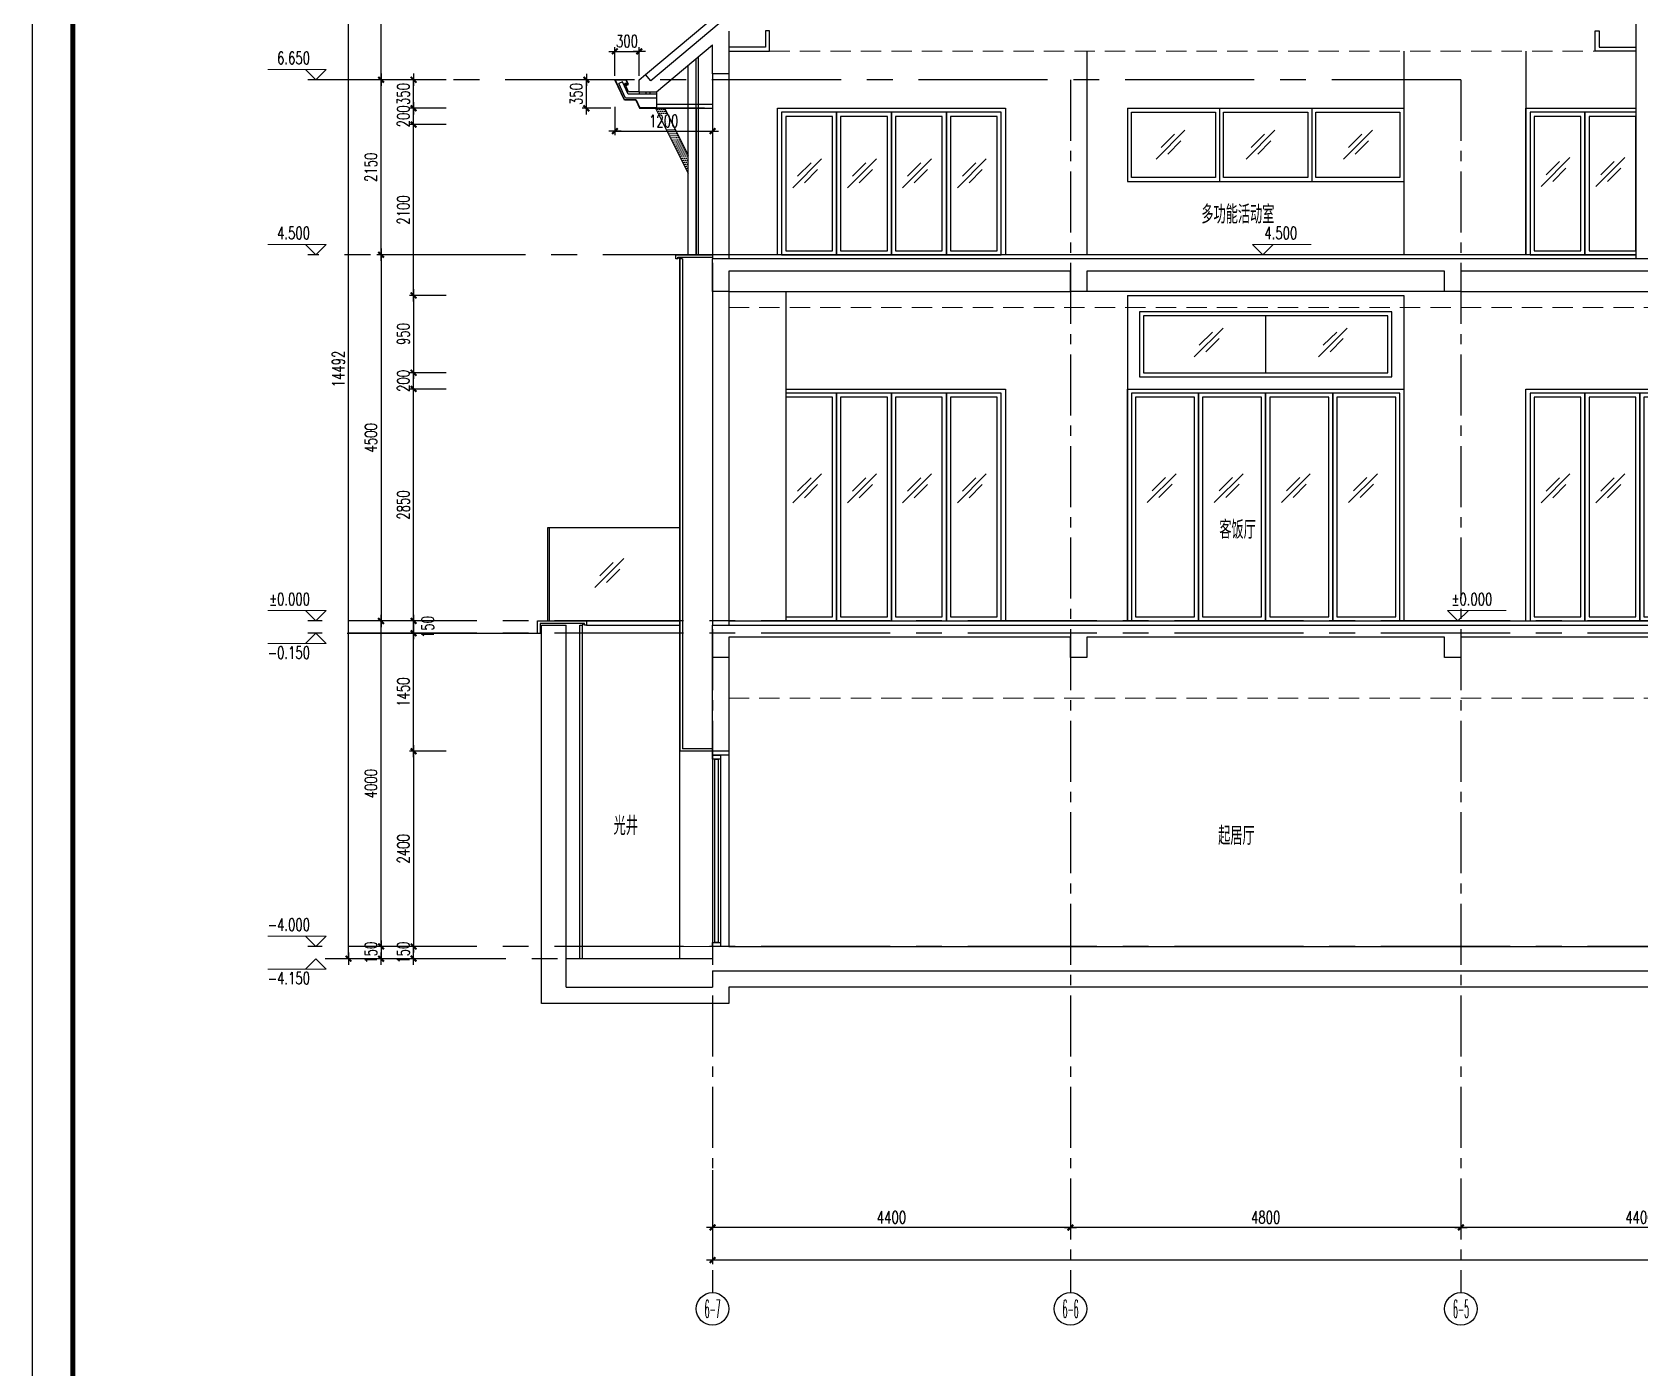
# Model space of a CAD drawing. Extents: x -395226 to -176901, y -140672 to 68263.
# Drawn here: x -342190 to -322426, y -107922 to -91510 of the extents above; entities that cross this region are included whole.
import ezdxf
from ezdxf.enums import TextEntityAlignment as Align
from ezdxf.xclip import XClip

# ---------------------------------------------------------------- set-up
doc = ezdxf.new("R2010")
doc.units = 0
doc.header["$LTSCALE"] = 1000
doc.header["$MEASUREMENT"] = 0
doc.header["$XCLIPFRAME"] = 0
for name, pattern in [('ACAD_ISO08W100', [36, 24, -3, 6, -3]), ('CENTER', [50.8, 31.75, -6.35, 6.35, -6.35]), ('HIDDEN', [0.375, 0.25, -0.125]), ('Plans$0$CENTER2', [1.125, 0.75, -0.125, 0.125, -0.125])]:
    doc.linetypes.add(name, pattern=pattern)
doc.layers.get('0').update_dxf_attribs({"linetype": 'CONTINUOUS'})
doc.layers.get('Defpoints').update_dxf_attribs({"linetype": 'CONTINUOUS'})
for name, color, linetype in [('A-AXIS', 3, 'CONTINUOUS'), ('A-AXIS-TEXT', 7, 'CONTINUOUS'), ('A-COLUMN', 1, 'CONTINUOUS'), ('A-CONCRETE-HATCH', 252, 'CONTINUOUS'), ('A-DIM', 201, 'CONTINUOUS'), ('A-DOTE', 8, 'ACAD_ISO08W100'), ('A-FACADE', 5, 'CONTINUOUS'), ('A-FACADE-hatch', 252, 'CONTINUOUS'), ('A-FIN-GRAN', 34, 'CONTINUOUS'), ('A-FIN-METAL', 150, 'CONTINUOUS'), ('A-LINE', 8, 'CONTINUOUS'), ('A-PUB-DIM', 3, 'CONTINUOUS'), ('A-ROOF', 7, 'CONTINUOUS'), ('A-SITE', 7, 'CONTINUOUS'), ('A-TEXT-CN', 31, 'CONTINUOUS'), ('A-WALL', 2, 'CONTINUOUS'), ('A-WINDOW', 4, 'CONTINUOUS'), ('A_Wall', 3, 'CONTINUOUS'), ('CONC 03', 4, 'CONTINUOUS'), ('FIN 01', 8, 'CONTINUOUS'), ('FIN 03', 2, 'CONTINUOUS'), ('GLZ 01', 8, 'CONTINUOUS'), ('Plans$0$Grid', 9, 'Plans$0$CENTER2'), ('图框', 7, 'CONTINUOUS')]:
    doc.layers.add(name, color=color, linetype=linetype)
doc.layers.add('A-LEVEL', color=135, linetype='CONTINUOUS', lineweight=0)
doc.layers.add('A-STAIR', color=30, linetype='CONTINUOUS', lineweight=0)
doc.styles.add('COMPLEX', font='COMPLEX')
doc.styles.add('DIM_FONT', font='SIMPLEX', dxfattribs={"width": 0.7, "bigfont": 'GBCBIG'})
doc.styles.add('PRC-S', font='tjromans.shx', dxfattribs={"width": 0.7, "bigfont": 'tjhztxt.shx'})
doc.styles.add('TJHZTXT', font='tjromans.shx', dxfattribs={"width": 0.8, "bigfont": 'tjhztxt.shx'})
doc.styles.add('zjz', font='tjromans.shx', dxfattribs={"width": 0.7, "height": 500, "bigfont": 'tjhztxt.shx'})
doc.dimstyles.new('DIM100', dxfattribs={"dimscale": 100, "dimtxt": 3, "dimasz": 0.01, "dimexe": 1, "dimexo": 1, "dimgap": 1, "dimtad": 1, "dimdec": 0, "dimzin": 0, "dimdsep": 46, "dimtxsty": 'DIM_FONT', "dimblk1": '_DIMX', "dimblk2": '_DIMX', "dimsah": 1, "dimcen": 0.01, "dimclrd": 256, "dimclre": 256, "dimclrt": 7, "dimadec": 0, "dimazin": 0, "dimtfac": 1, "dimtdec": 0, "dimtix": 1, "dimtmove": 2, "dimatfit": 3, "dimldrblk": '_DIMX', "dimfxl": 0, "dimtolj": 1, "dimtzin": 5, "dimarcsym": 0})

# ---------------------------------------------------------------- blocks, each defined once
blk = doc.blocks.new('glass hatch')
at = {"color": 9}
for p, q in [((0, 0), (355, 355)), ((61, 143), (225, 306)), ((143, 61), (306, 225))]:
    blk.add_line(p, q, dxfattribs=at)
blk = doc.blocks.new('A$C7D5A3D46')
for p, q in [((0, 0), (0, -900)), ((0, 0), (3400, 0)), ((1133, 0), (1133, -900)), ((2267, 0), (2267, -900)), ((3400, 0), (3400, -900)), ((0, -900), (3400, -900))]:
    blk.add_line(p, q)
for points in [[(50, -50), (1083, -50), (1083, -850), (50, -850)], [(1183, -50), (2217, -50), (2217, -850), (1183, -850)], [(2317, -50), (3350, -50), (3350, -850), (2317, -850)]]:
    blk.add_lwpolyline(points, close=True)
for p in [(353, -626), (1459, -626), (2658, -626)]:
    blk.add_blockref('glass hatch', p)
blk = doc.blocks.new('A$C35690C92')
at = {"layer": 'FIN 01', "color": 0}
for p, q in [((-1350, 0), (-1350, 1800)), ((-1350, 1800), (0, 1800))]:
    blk.add_line(p, q, dxfattribs=at)
for points in [[(-1300, 0), (-625, 0), (-625, 1750), (-1300, 1750)], [(-1250, 50), (-675, 50), (-675, 1700), (-1250, 1700)], [(-575, 50), (0, 50), (0, 1700), (-575, 1700)]]:
    blk.add_lwpolyline(points, close=True, dxfattribs=at)
blk.add_lwpolyline([(0, 1750), (-625, 1750), (-625, 0), (0, 0)], dxfattribs=at)
at = {"layer": 'A_Wall', "color": 9}
for p in [(-1164, 839), (-489, 839)]:
    blk.add_blockref('glass hatch', p, dxfattribs=at)
blk = doc.blocks.new('A$C6DE2222E')
at = {"layer": 'FIN 01', "color": 0}
for p, q in [((-2800, 50), (-2800, 1850)), ((-2800, 1850), (0, 1850)), ((0, 1850), (0, 50))]:
    blk.add_line(p, q, dxfattribs=at)
for points in [[(-2750, 50), (-2075, 50), (-2075, 1800), (-2750, 1800)], [(-2075, 50), (-1400, 50), (-1400, 1800), (-2075, 1800)], [(-1400, 50), (-725, 50), (-725, 1800), (-1400, 1800)], [(-725, 50), (-50, 50), (-50, 1800), (-725, 1800)], [(-2700, 100), (-2125, 100), (-2125, 1750), (-2700, 1750)], [(-2025, 100), (-1450, 100), (-1450, 1750), (-2025, 1750)], [(-1350, 100), (-775, 100), (-775, 1750), (-1350, 1750)], [(-675, 100), (-100, 100), (-100, 1750), (-675, 1750)]]:
    blk.add_lwpolyline(points, close=True, dxfattribs=at)
at = {"layer": 'A_Wall', "color": 9}
for p in [(-2614, 872), (-1939, 872), (-1264, 872), (-589, 872)]:
    blk.add_blockref('glass hatch', p, dxfattribs=at)
blk = doc.blocks.new('A$C57D91217')
at = {"color": 0}
for p, q in [((0, 0), (0, 2850)), ((0, 2850), (2800, 2850)), ((2800, 2850), (2800, 0))]:
    blk.add_line(p, q, dxfattribs=at)
for points in [[(50, 0), (725, 0), (725, 2800), (50, 2800)], [(725, 0), (1400, 0), (1400, 2800), (725, 2800)], [(1400, 0), (2075, 0), (2075, 2800), (1400, 2800)], [(2075, 0), (2750, 0), (2750, 2800), (2075, 2800)], [(100, 50), (675, 50), (675, 2750), (100, 2750)], [(775, 50), (1350, 50), (1350, 2750), (775, 2750)], [(1450, 50), (2025, 50), (2025, 2750), (1450, 2750)], [(2125, 50), (2700, 50), (2700, 2750), (2125, 2750)]]:
    blk.add_lwpolyline(points, close=True, dxfattribs=at)
at = {"color": 9}
for p in [(186, 1453), (861, 1453), (1536, 1453), (2211, 1453)]:
    blk.add_blockref('glass hatch', p, dxfattribs=at)
blk = doc.blocks.new('A$C609E4D9E')
at = {"layer": 'FIN 01', "color": 0}
for p, q in [((-3400, 50), (-3400, 2900)), ((-3400, 2900), (0, 2900)), ((0, 2900), (0, 50))]:
    blk.add_line(p, q, dxfattribs=at)
for points in [[(-3350, 50), (-2525, 50), (-2525, 2850), (-3350, 2850)], [(-3300, 100), (-2575, 100), (-2575, 2800), (-3300, 2800)], [(-2525, 50), (-1700, 50), (-1700, 2850), (-2525, 2850)], [(-2475, 100), (-1750, 100), (-1750, 2800), (-2475, 2800)], [(-1700, 50), (-875, 50), (-875, 2850), (-1700, 2850)], [(-1650, 100), (-925, 100), (-925, 2800), (-1650, 2800)], [(-875, 50), (-50, 50), (-50, 2850), (-875, 2850)], [(-825, 100), (-100, 100), (-100, 2800), (-825, 2800)]]:
    blk.add_lwpolyline(points, close=True, dxfattribs=at)
at = {"layer": 'A_Wall', "color": 9}
for p in [(-3156, 1505), (-2331, 1505), (-1506, 1505), (-681, 1505)]:
    blk.add_blockref('glass hatch', p, dxfattribs=at)
blk = doc.blocks.new('A$C1F0E6ABF')
for p, q in [((200, 2400), (200, 50)), ((0, 2350), (0, 100)), ((100, 2350), (100, 100)), ((200, 50), (0, 50))]:
    blk.add_line(p, q)
blk.add_lwpolyline([(200, 2450), (200, 2400), (0, 2400), (0, 2450)])
for points in [[(100, 2400), (100, 2350), (0, 2350), (0, 2400)], [(70, 2350), (70, 100), (30, 100), (30, 2350)], [(100, 100), (100, 50), (0, 50), (0, 100)]]:
    blk.add_lwpolyline(points, close=True)
blk = doc.blocks.new('A$C27EA7CCC')
at = {"layer": 'A-LEVEL', "linetype": 'ByBlock'}
blk.add_lwpolyline([(1018, 509), (509, 0), (0, 509), (2880, 509)], dxfattribs=at)
at = {"layer": 'A-LEVEL', "style": 'zjz', "width": 0.7}
for tag, p in [('-6.000（建筑）', (3635, 1346)), ('-6.300（结构）', (3635, 645))]:
    blk.add_attdef(tag, text='', height=600, dxfattribs=at).set_placement(p, align=Align.RIGHT)
blk = doc.blocks.new('_DIMX')
blk.add_line((-150, 0), (150, 0))
at = {"const_width": 50}
blk.add_lwpolyline([(-70, -70), (70, 70)], dxfattribs=at)
blk = doc.blocks.new('*D1026')
at = {"layer": 'A-DIM', "lineweight": -2}
for p, q in [((-335026, -92426), (-335026, -92776)), ((-333826, -92426), (-333826, -92776)), ((-335026, -92726), (-333827, -92726))]:
    blk.add_line(p, q, dxfattribs=at)
at = {"layer": 'Defpoints', "color": 0}
for p in [(-335026, -92376), (-333826, -92376), (-333826, -92726)]:
    blk.add_point(p, dxfattribs=at)
at = {"layer": 'A-DIM', "lineweight": -2, "xscale": 0.5, "yscale": 0.5, "zscale": 0.5, "rotation": 180}
blk.add_blockref('_DIMX', (-335026, -92726), dxfattribs=at)
at = {"layer": 'A-DIM', "lineweight": -2, "xscale": 0.5, "yscale": 0.5, "zscale": 0.5}
blk.add_blockref('_DIMX', (-333826, -92726), dxfattribs=at)
at = {"layer": 'A-DIM', "insert": (-334426, -92601), "char_height": 150, "attachment_point": 5, "style": 'DIM_FONT'}
blk.add_mtext('\\A1;1200', dxfattribs=at)
blk = doc.blocks.new('*D883')
at = {"layer": 'A-DIM', "lineweight": -2}
for p, q in [((-2886, -86057), (-3236, -86057)), ((-3186, -86056), (-3186, -86056)), ((-3186, -86407), (-3186, -86057)), ((-2886, -86407), (-3236, -86407)), ((-3186, -86407), (-3186, -86408))]:
    blk.add_line(p, q, dxfattribs=at)
at = {"layer": 'Defpoints', "color": 0}
for p in [(-3186, -86057), (-2836, -86057), (-2836, -86407)]:
    blk.add_point(p, dxfattribs=at)
at = {"layer": 'A-DIM', "lineweight": -2, "xscale": 0.5, "yscale": 0.5, "zscale": 0.5}
for p, rotation in [((-3186, -86057), 270), ((-3186, -86407), 90)]:
    blk.add_blockref('_DIMX', p, dxfattribs=dict(at, rotation=rotation))
at = {"layer": 'A-DIM', "insert": (-3311, -86232), "char_height": 150, "attachment_point": 5, "rotation": 90, "style": 'DIM_FONT'}
blk.add_mtext('\\A1;350', dxfattribs=at)
blk = doc.blocks.new('*D884')
at = {"layer": 'A-DIM', "lineweight": -2}
for p, q in [((-2836, -85707), (-2837, -85707)), ((-2836, -86007), (-2836, -85657)), ((-2836, -85707), (-2536, -85707)), ((-2536, -86007), (-2536, -85657)), ((-2535, -85707), (-2535, -85707))]:
    blk.add_line(p, q, dxfattribs=at)
at = {"layer": 'Defpoints', "color": 0}
for p in [(-2536, -85707), (-2836, -86057), (-2536, -86057)]:
    blk.add_point(p, dxfattribs=at)
at = {"layer": 'A-DIM', "lineweight": -2, "xscale": 0.5, "yscale": 0.5, "zscale": 0.5}
blk.add_blockref('_DIMX', (-2836, -85707), dxfattribs=at)
at = {"layer": 'A-DIM', "lineweight": -2, "xscale": 0.5, "yscale": 0.5, "zscale": 0.5, "rotation": 180}
blk.add_blockref('_DIMX', (-2536, -85707), dxfattribs=at)
at = {"layer": 'A-DIM', "insert": (-2686, -85582), "char_height": 150, "attachment_point": 5, "style": 'DIM_FONT'}
blk.add_mtext('\\A1;300', dxfattribs=at)
blk = doc.blocks.new('*D1030')
at = {"layer": 'A-PUB-DIM', "lineweight": -2}
for p, q in [((-336701, -88403), (-338351, -88403)), ((-338301, -102895), (-338301, -88404)), ((-336701, -102895), (-338351, -102895))]:
    blk.add_line(p, q, dxfattribs=at)
at = {"layer": 'Defpoints', "color": 0}
for p in [(-338301, -88403), (-336651, -88403), (-336651, -102895)]:
    blk.add_point(p, dxfattribs=at)
at = {"layer": 'A-PUB-DIM', "lineweight": -2, "xscale": 0.5, "yscale": 0.5, "zscale": 0.5}
for p, rotation in [((-338301, -88403), 90), ((-338301, -102895), 270)]:
    blk.add_blockref('_DIMX', p, dxfattribs=dict(at, rotation=rotation))
at = {"layer": 'A-PUB-DIM', "insert": (-338426, -95649), "char_height": 150, "attachment_point": 5, "rotation": 90, "style": 'DIM_FONT'}
blk.add_mtext('\\A1;14492', dxfattribs=at)
blk = doc.blocks.new('*D1031')
at = {"layer": 'A-PUB-DIM', "lineweight": -2}
for p, q in [((-337353, -94245), (-337951, -94245)), ((-337901, -94246), (-337901, -98745)), ((-337353, -98745), (-337951, -98745))]:
    blk.add_line(p, q, dxfattribs=at)
at = {"layer": 'Defpoints', "color": 0}
for p in [(-337303, -94245), (-337901, -98745), (-337303, -98745)]:
    blk.add_point(p, dxfattribs=at)
at = {"layer": 'A-PUB-DIM', "lineweight": -2, "xscale": 0.5, "yscale": 0.5, "zscale": 0.5}
for p, rotation in [((-337901, -94245), 90), ((-337901, -98745), 270)]:
    blk.add_blockref('_DIMX', p, dxfattribs=dict(at, rotation=rotation))
at = {"layer": 'A-PUB-DIM', "insert": (-338026, -96495), "char_height": 150, "attachment_point": 5, "rotation": 90, "style": 'DIM_FONT'}
blk.add_mtext('\\A1;4500', dxfattribs=at)
blk = doc.blocks.new('*D1032')
at = {"layer": 'A-PUB-DIM', "lineweight": -2}
for p, q in [((-337353, -92095), (-337951, -92095)), ((-337901, -94245), (-337901, -92096)), ((-337353, -94245), (-337951, -94245))]:
    blk.add_line(p, q, dxfattribs=at)
at = {"layer": 'Defpoints', "color": 0}
for p in [(-337901, -92095), (-337303, -92095), (-337303, -94245)]:
    blk.add_point(p, dxfattribs=at)
at = {"layer": 'A-PUB-DIM', "lineweight": -2, "xscale": 0.5, "yscale": 0.5, "zscale": 0.5}
for p, rotation in [((-337901, -92095), 90), ((-337901, -94245), 270)]:
    blk.add_blockref('_DIMX', p, dxfattribs=dict(at, rotation=rotation))
at = {"layer": 'A-PUB-DIM', "insert": (-338026, -93170), "char_height": 150, "attachment_point": 5, "rotation": 90, "style": 'DIM_FONT'}
blk.add_mtext('\\A1;2150', dxfattribs=at)
blk = doc.blocks.new('*D934')
at = {"layer": 'A-PUB-DIM', "lineweight": -2}
for p, q in [((-337353, -98745), (-337951, -98745)), ((-337901, -102745), (-337901, -98746)), ((-337353, -102745), (-337951, -102745))]:
    blk.add_line(p, q, dxfattribs=at)
at = {"layer": 'Defpoints', "color": 0}
for p in [(-337901, -98745), (-337303, -98745), (-337303, -102745)]:
    blk.add_point(p, dxfattribs=at)
at = {"layer": 'A-PUB-DIM', "lineweight": -2, "xscale": 0.5, "yscale": 0.5, "zscale": 0.5}
for p, rotation in [((-337901, -98745), 90), ((-337901, -102745), 270)]:
    blk.add_blockref('_DIMX', p, dxfattribs=dict(at, rotation=rotation))
at = {"layer": 'A-PUB-DIM', "insert": (-338026, -100745), "char_height": 150, "attachment_point": 5, "rotation": 90, "style": 'DIM_FONT'}
blk.add_mtext('\\A1;4000', dxfattribs=at)
blk = doc.blocks.new('*D939')
at = {"layer": 'A-DIM', "lineweight": -2}
for p, q in [((-337101, -92645), (-337551, -92645)), ((-337501, -94745), (-337501, -92646)), ((-337101, -94745), (-337551, -94745))]:
    blk.add_line(p, q, dxfattribs=at)
at = {"layer": 'Defpoints', "color": 0}
for p in [(-337501, -92645), (-337051, -92645), (-337051, -94745)]:
    blk.add_point(p, dxfattribs=at)
at = {"layer": 'A-DIM', "lineweight": -2, "xscale": 0.5, "yscale": 0.5, "zscale": 0.5}
for p, rotation in [((-337501, -92645), 90), ((-337501, -94745), 270)]:
    blk.add_blockref('_DIMX', p, dxfattribs=dict(at, rotation=rotation))
at = {"layer": 'A-DIM', "insert": (-337626, -93695), "char_height": 150, "attachment_point": 5, "rotation": 90, "style": 'DIM_FONT'}
blk.add_mtext('\\A1;2100', dxfattribs=at)
blk = doc.blocks.new('*D937')
at = {"layer": 'A-DIM', "lineweight": -2}
for p, q in [((-337101, -95895), (-337551, -95895)), ((-337501, -98745), (-337501, -95896)), ((-337101, -98745), (-337551, -98745))]:
    blk.add_line(p, q, dxfattribs=at)
at = {"layer": 'Defpoints', "color": 0}
for p in [(-337501, -95895), (-337051, -95895), (-337051, -98745)]:
    blk.add_point(p, dxfattribs=at)
at = {"layer": 'A-DIM', "lineweight": -2, "xscale": 0.5, "yscale": 0.5, "zscale": 0.5}
for p, rotation in [((-337501, -95895), 90), ((-337501, -98745), 270)]:
    blk.add_blockref('_DIMX', p, dxfattribs=dict(at, rotation=rotation))
at = {"layer": 'A-DIM', "insert": (-337626, -97320), "char_height": 150, "attachment_point": 5, "rotation": 90, "style": 'DIM_FONT'}
blk.add_mtext('\\A1;2850', dxfattribs=at)
blk = doc.blocks.new('*D938')
at = {"layer": 'A-DIM', "lineweight": -2}
for p, q in [((-337101, -95695), (-337551, -95695)), ((-337501, -95695), (-337501, -95694)), ((-337501, -95895), (-337501, -95695)), ((-337101, -95895), (-337551, -95895)), ((-337501, -95896), (-337501, -95896))]:
    blk.add_line(p, q, dxfattribs=at)
at = {"layer": 'Defpoints', "color": 0}
for p in [(-337501, -95695), (-337051, -95695), (-337051, -95895)]:
    blk.add_point(p, dxfattribs=at)
at = {"layer": 'A-DIM', "lineweight": -2, "xscale": 0.5, "yscale": 0.5, "zscale": 0.5}
for p, rotation in [((-337501, -95695), 270), ((-337501, -95895), 90)]:
    blk.add_blockref('_DIMX', p, dxfattribs=dict(at, rotation=rotation))
at = {"layer": 'A-DIM', "insert": (-337626, -95795), "char_height": 150, "attachment_point": 5, "rotation": 90, "style": 'DIM_FONT'}
blk.add_mtext('\\A1;200', dxfattribs=at)
blk = doc.blocks.new('*D936')
at = {"layer": 'A-DIM', "lineweight": -2}
for p, q in [((-337101, -98745), (-337551, -98745)), ((-337501, -98895), (-337501, -98746)), ((-337101, -98895), (-337551, -98895))]:
    blk.add_line(p, q, dxfattribs=at)
at = {"layer": 'Defpoints', "color": 0}
for p in [(-337501, -98745), (-337051, -98745), (-337051, -98895)]:
    blk.add_point(p, dxfattribs=at)
at = {"layer": 'A-DIM', "lineweight": -2, "xscale": 0.5, "yscale": 0.5, "zscale": 0.5}
for p, rotation in [((-337501, -98745), 90), ((-337501, -98895), 270)]:
    blk.add_blockref('_DIMX', p, dxfattribs=dict(at, rotation=rotation))
at = {"layer": 'A-DIM', "insert": (-337329, -98820), "char_height": 150, "attachment_point": 5, "rotation": 90, "style": 'DIM_FONT'}
blk.add_mtext('\\A1;150', dxfattribs=at)
blk = doc.blocks.new('*D940')
at = {"layer": 'A-DIM', "lineweight": -2}
for p, q in [((-337101, -92445), (-337551, -92445)), ((-337501, -92445), (-337501, -92444)), ((-337501, -92645), (-337501, -92445)), ((-337101, -92645), (-337551, -92645)), ((-337501, -92646), (-337501, -92646))]:
    blk.add_line(p, q, dxfattribs=at)
at = {"layer": 'Defpoints', "color": 0}
for p in [(-337501, -92445), (-337051, -92445), (-337051, -92645)]:
    blk.add_point(p, dxfattribs=at)
at = {"layer": 'A-DIM', "lineweight": -2, "xscale": 0.5, "yscale": 0.5, "zscale": 0.5}
for p, rotation in [((-337501, -92445), 270), ((-337501, -92645), 90)]:
    blk.add_blockref('_DIMX', p, dxfattribs=dict(at, rotation=rotation))
at = {"layer": 'A-DIM', "insert": (-337626, -92545), "char_height": 150, "attachment_point": 5, "rotation": 90, "style": 'DIM_FONT'}
blk.add_mtext('\\A1;200', dxfattribs=at)
blk = doc.blocks.new('*D948')
at = {"layer": 'A-DIM', "lineweight": -2}
for p, q in [((-337101, -92095), (-337551, -92095)), ((-337501, -92095), (-337501, -92094)), ((-337501, -92445), (-337501, -92095)), ((-337101, -92445), (-337551, -92445)), ((-337501, -92446), (-337501, -92446))]:
    blk.add_line(p, q, dxfattribs=at)
at = {"layer": 'Defpoints', "color": 0}
for p in [(-337501, -92095), (-337051, -92095), (-337051, -92445)]:
    blk.add_point(p, dxfattribs=at)
at = {"layer": 'A-DIM', "lineweight": -2, "xscale": 0.5, "yscale": 0.5, "zscale": 0.5}
for p, rotation in [((-337501, -92095), 270), ((-337501, -92445), 90)]:
    blk.add_blockref('_DIMX', p, dxfattribs=dict(at, rotation=rotation))
at = {"layer": 'A-DIM', "insert": (-337626, -92270), "char_height": 150, "attachment_point": 5, "rotation": 90, "style": 'DIM_FONT'}
blk.add_mtext('\\A1;350', dxfattribs=at)
blk = doc.blocks.new('*D951')
at = {"layer": 'A-PUB-DIM', "lineweight": -2}
for p, q in [((-337353, -89326), (-337951, -89326)), ((-337901, -92095), (-337901, -89327)), ((-337353, -92095), (-337951, -92095))]:
    blk.add_line(p, q, dxfattribs=at)
at = {"layer": 'Defpoints', "color": 0}
for p in [(-337901, -89326), (-337303, -89326), (-337303, -92095)]:
    blk.add_point(p, dxfattribs=at)
at = {"layer": 'A-PUB-DIM', "lineweight": -2, "xscale": 0.5, "yscale": 0.5, "zscale": 0.5}
for p, rotation in [((-337901, -89326), 90), ((-337901, -92095), 270)]:
    blk.add_blockref('_DIMX', p, dxfattribs=dict(at, rotation=rotation))
at = {"layer": 'A-PUB-DIM', "insert": (-338026, -90711), "char_height": 150, "attachment_point": 5, "rotation": 90, "style": 'DIM_FONT'}
blk.add_mtext('\\A1;2769', dxfattribs=at)
blk = doc.blocks.new('*D954')
at = {"layer": 'A-PUB-DIM', "lineweight": -2}
for p, q in [((-324626, -105721), (-324626, -106248)), ((-320226, -105721), (-320226, -106248)), ((-320227, -106198), (-324626, -106198))]:
    blk.add_line(p, q, dxfattribs=at)
at = {"layer": 'Defpoints', "color": 0}
for p in [(-324626, -105671), (-320226, -105671), (-324626, -106198)]:
    blk.add_point(p, dxfattribs=at)
at = {"layer": 'A-PUB-DIM', "lineweight": -2, "xscale": 0.5, "yscale": 0.5, "zscale": 0.5, "rotation": 180}
blk.add_blockref('_DIMX', (-324626, -106198), dxfattribs=at)
at = {"layer": 'A-PUB-DIM', "lineweight": -2, "xscale": 0.5, "yscale": 0.5, "zscale": 0.5}
blk.add_blockref('_DIMX', (-320226, -106198), dxfattribs=at)
at = {"layer": 'A-PUB-DIM', "insert": (-322426, -106073), "char_height": 150, "attachment_point": 5, "style": 'DIM_FONT'}
blk.add_mtext('\\A1;4400', dxfattribs=at)
blk = doc.blocks.new('*D955')
at = {"layer": 'A-PUB-DIM', "lineweight": -2}
for p, q in [((-329426, -105721), (-329426, -106248)), ((-324626, -105721), (-324626, -106248)), ((-324627, -106198), (-329426, -106198))]:
    blk.add_line(p, q, dxfattribs=at)
at = {"layer": 'Defpoints', "color": 0}
for p in [(-329426, -105671), (-324626, -105671), (-329426, -106198)]:
    blk.add_point(p, dxfattribs=at)
at = {"layer": 'A-PUB-DIM', "lineweight": -2, "xscale": 0.5, "yscale": 0.5, "zscale": 0.5, "rotation": 180}
blk.add_blockref('_DIMX', (-329426, -106198), dxfattribs=at)
at = {"layer": 'A-PUB-DIM', "lineweight": -2, "xscale": 0.5, "yscale": 0.5, "zscale": 0.5}
blk.add_blockref('_DIMX', (-324626, -106198), dxfattribs=at)
at = {"layer": 'A-PUB-DIM', "insert": (-327026, -106073), "char_height": 150, "attachment_point": 5, "style": 'DIM_FONT'}
blk.add_mtext('\\A1;4800', dxfattribs=at)
blk = doc.blocks.new('*D956')
at = {"layer": 'A-PUB-DIM', "lineweight": -2}
for p, q in [((-333826, -105721), (-333826, -106248)), ((-329426, -105721), (-329426, -106248)), ((-329427, -106198), (-333826, -106198))]:
    blk.add_line(p, q, dxfattribs=at)
at = {"layer": 'Defpoints', "color": 0}
for p in [(-333826, -105671), (-329426, -105671), (-333826, -106198)]:
    blk.add_point(p, dxfattribs=at)
at = {"layer": 'A-PUB-DIM', "lineweight": -2, "xscale": 0.5, "yscale": 0.5, "zscale": 0.5, "rotation": 180}
blk.add_blockref('_DIMX', (-333826, -106198), dxfattribs=at)
at = {"layer": 'A-PUB-DIM', "lineweight": -2, "xscale": 0.5, "yscale": 0.5, "zscale": 0.5}
blk.add_blockref('_DIMX', (-329426, -106198), dxfattribs=at)
at = {"layer": 'A-PUB-DIM', "insert": (-331626, -106073), "char_height": 150, "attachment_point": 5, "style": 'DIM_FONT'}
blk.add_mtext('\\A1;4400', dxfattribs=at)
blk = doc.blocks.new('*D957')
at = {"layer": 'A-PUB-DIM', "lineweight": -2}
for p, q in [((-333826, -105495), (-333826, -106648)), ((-308676, -105495), (-308676, -106648)), ((-308677, -106598), (-333826, -106598))]:
    blk.add_line(p, q, dxfattribs=at)
at = {"layer": 'Defpoints', "color": 0}
for p in [(-333826, -105445), (-308676, -105445), (-333826, -106598)]:
    blk.add_point(p, dxfattribs=at)
at = {"layer": 'A-PUB-DIM', "lineweight": -2, "xscale": 0.5, "yscale": 0.5, "zscale": 0.5, "rotation": 180}
blk.add_blockref('_DIMX', (-333826, -106598), dxfattribs=at)
at = {"layer": 'A-PUB-DIM', "lineweight": -2, "xscale": 0.5, "yscale": 0.5, "zscale": 0.5}
blk.add_blockref('_DIMX', (-308676, -106598), dxfattribs=at)
at = {"layer": 'A-PUB-DIM', "insert": (-321251, -106473), "char_height": 150, "attachment_point": 5, "style": 'DIM_FONT'}
blk.add_mtext('\\A1;25150', dxfattribs=at)
blk = doc.blocks.new('_AXISO')
blk.add_circle((0, 0), 0.5)
at = {"layer": 'A-AXIS-TEXT', "style": 'COMPLEX', "width": 1.041667}
blk.add_attdef('A', text='', height=0.56, dxfattribs=at).set_placement((-0.25, -0.28), (0.25, -0.28), align=Align.FIT)
blk = doc.blocks.new('*D959')
at = {"layer": 'A-DIM', "lineweight": -2}
for p, q in [((-337101, -94745), (-337551, -94745)), ((-337501, -94746), (-337501, -95695)), ((-337101, -95695), (-337551, -95695))]:
    blk.add_line(p, q, dxfattribs=at)
at = {"layer": 'Defpoints', "color": 0}
for p in [(-337051, -94745), (-337501, -95695), (-337051, -95695)]:
    blk.add_point(p, dxfattribs=at)
at = {"layer": 'A-DIM', "lineweight": -2, "xscale": 0.5, "yscale": 0.5, "zscale": 0.5}
for p, rotation in [((-337501, -94745), 90), ((-337501, -95695), 270)]:
    blk.add_blockref('_DIMX', p, dxfattribs=dict(at, rotation=rotation))
at = {"layer": 'A-DIM', "insert": (-337626, -95220), "char_height": 150, "attachment_point": 5, "rotation": 90, "style": 'DIM_FONT'}
blk.add_mtext('\\A1;950', dxfattribs=at)
blk = doc.blocks.new('*D961')
at = {"layer": 'A-DIM', "lineweight": -2}
for p, q in [((-337101, -98895), (-337551, -98895)), ((-337501, -100345), (-337501, -98896)), ((-337101, -100345), (-337551, -100345))]:
    blk.add_line(p, q, dxfattribs=at)
at = {"layer": 'Defpoints', "color": 0}
for p in [(-337501, -98895), (-337051, -98895), (-337051, -100345)]:
    blk.add_point(p, dxfattribs=at)
at = {"layer": 'A-DIM', "lineweight": -2, "xscale": 0.5, "yscale": 0.5, "zscale": 0.5}
for p, rotation in [((-337501, -98895), 90), ((-337501, -100345), 270)]:
    blk.add_blockref('_DIMX', p, dxfattribs=dict(at, rotation=rotation))
at = {"layer": 'A-DIM', "insert": (-337626, -99620), "char_height": 150, "attachment_point": 5, "rotation": 90, "style": 'DIM_FONT'}
blk.add_mtext('\\A1;1450', dxfattribs=at)
blk = doc.blocks.new('*D962')
at = {"layer": 'A-DIM', "lineweight": -2}
for p, q in [((-337101, -100345), (-337551, -100345)), ((-337501, -100346), (-337501, -102745)), ((-337101, -102745), (-337551, -102745))]:
    blk.add_line(p, q, dxfattribs=at)
at = {"layer": 'Defpoints', "color": 0}
for p in [(-337051, -100345), (-337501, -102745), (-337051, -102745)]:
    blk.add_point(p, dxfattribs=at)
at = {"layer": 'A-DIM', "lineweight": -2, "xscale": 0.5, "yscale": 0.5, "zscale": 0.5}
for p, rotation in [((-337501, -100345), 90), ((-337501, -102745), 270)]:
    blk.add_blockref('_DIMX', p, dxfattribs=dict(at, rotation=rotation))
at = {"layer": 'A-DIM', "insert": (-337626, -101545), "char_height": 150, "attachment_point": 5, "rotation": 90, "style": 'DIM_FONT'}
blk.add_mtext('\\A1;2400', dxfattribs=at)
blk = doc.blocks.new('*D1023')
at = {"layer": 'A-PUB-DIM', "lineweight": -2}
for p, q in [((-337353, -102745), (-337951, -102745)), ((-337901, -102745), (-337901, -102744)), ((-337901, -102745), (-337901, -102895)), ((-337353, -102895), (-337951, -102895)), ((-337901, -102896), (-337901, -102896))]:
    blk.add_line(p, q, dxfattribs=at)
at = {"layer": 'Defpoints', "color": 0}
for p in [(-337303, -102745), (-337901, -102895), (-337303, -102895)]:
    blk.add_point(p, dxfattribs=at)
at = {"layer": 'A-PUB-DIM', "lineweight": -2, "xscale": 0.5, "yscale": 0.5, "zscale": 0.5}
for p, rotation in [((-337901, -102745), 270), ((-337901, -102895), 90)]:
    blk.add_blockref('_DIMX', p, dxfattribs=dict(at, rotation=rotation))
at = {"layer": 'A-PUB-DIM', "insert": (-338026, -102820), "char_height": 150, "attachment_point": 5, "rotation": 90, "style": 'DIM_FONT'}
blk.add_mtext('\\A1;150', dxfattribs=at)
blk = doc.blocks.new('*D1024')
at = {"layer": 'A-DIM', "lineweight": -2}
for p, q in [((-337101, -102745), (-337551, -102745)), ((-337501, -102745), (-337501, -102744)), ((-337501, -102895), (-337501, -102745)), ((-337101, -102895), (-337551, -102895)), ((-337501, -102896), (-337501, -102896))]:
    blk.add_line(p, q, dxfattribs=at)
at = {"layer": 'Defpoints', "color": 0}
for p in [(-337501, -102745), (-337051, -102745), (-337051, -102895)]:
    blk.add_point(p, dxfattribs=at)
at = {"layer": 'A-DIM', "lineweight": -2, "xscale": 0.5, "yscale": 0.5, "zscale": 0.5}
for p, rotation in [((-337501, -102745), 270), ((-337501, -102895), 90)]:
    blk.add_blockref('_DIMX', p, dxfattribs=dict(at, rotation=rotation))
at = {"layer": 'A-DIM', "insert": (-337626, -102820), "char_height": 150, "attachment_point": 5, "rotation": 90, "style": 'DIM_FONT'}
blk.add_mtext('\\A1;150', dxfattribs=at)
blk = doc.blocks.new('TJAD_TK_A0')
at = {"layer": '图框'}
blk.add_line((973, -441.7), (2162, -441.7), dxfattribs=at)
at = {"layer": '图框', "const_width": 1.2}
blk.add_lwpolyline([(2152, -431.7), (2152, 389.3), (998, 389.3), (998, -431.7)], close=True, dxfattribs=at)
blk = doc.blocks.new('DDDDDDWWWW')
at = {"layer": 'A-FIN-METAL'}
for p, q in [((-2719.2, -86306.5), (-2835.8, -86056.5)), ((-2692.9, -86059.4), (-2835.8, -86056.5)), ((-2716, -86301.5), (-2827.8, -86061.7)), ((-2696.1, -86064.3), (-2827.8, -86061.7)), ((-2741.4, -86081.5), (-2786.7, -86102.7)), ((-2703.3, -86281.5), (-2786.7, -86102.7)), ((-2671.4, -86231.5), (-2741.4, -86081.5)), ((-2697, -86096.1), (-2714.2, -86104.2)), ((-2666.5, -86206.5), (-2714.2, -86104.2)), ((-2701.6, -86098.2), (-2689.3, -86124.5)), ((-2697, -86096.1), (-2686.9, -86117.9)), ((-2674, -86111.9), (-2696.1, -86064.3)), ((-2667.3, -86114.3), (-2692.9, -86059.4)), ((-2689.3, -86124.5), (-2667.3, -86114.3)), ((-2686.9, -86117.9), (-2674, -86111.9)), ((-2579.2, -86306.5), (-2719.2, -86306.5)), ((-2576, -86301.5), (-2716, -86301.5)), ((-2325.6, -86281.5), (-2703.3, -86281.5)), ((-2325.6, -86231.5), (-2671.4, -86231.5)), ((-2535.8, -86206.5), (-2666.5, -86206.5)), ((-2579.2, -86306.5), (-2532.6, -86406.5)), ((-2576, -86301.5), (-2529.4, -86401.5)), ((-2535.8, -86206.5), (-2535.8, -86231.5)), ((-2456.2, -86206.5), (-2456.2, -86231.5)), ((-2405.7, -86206.5), (-2405.7, -86231.5)), ((-2325.6, -86206.5), (-2325.6, -86406.5)), ((-2532.6, -86406.5), (-2325.6, -86406.5)), ((-2325.6, -86401.5), (-2529.4, -86401.5))]:
    blk.add_line(p, q, dxfattribs=at)
at = {"layer": 'A-DIM'}
for p1, p2, picture, middle in [((-2835.8, -86056.5), (-2535.8, -86056.5), '*D884', (-2685.8, -85581.5)), ((-2835.8, -86406.5), (-2835.8, -86056.5), '*D883', (-3310.8, -86231.5))]:
    dim = blk.add_aligned_dim(p1=p1, p2=p2, distance=350, dimstyle='DIM100', override={"dimscale": 50, "dimclrt": 256}, dxfattribs=at)
    dim.commit()
    dim.dimension.update_dxf_attribs({"geometry": picture, "text_midpoint": middle})

msp = doc.modelspace()

# ---------------------------------------------------------------- hatches: boundary and pattern name
at = {"layer": 'A-FACADE-hatch'}
h = msp.add_hatch(dxfattribs=at)
h.set_pattern_fill('DOTS', color=256, scale=400, style=0)
h.set_pattern_definition([(180, (-533211.68, -42831.602), (-12.5, 25), [0, -25])])
h.paths.add_polyline_path([(-334526.5, -92445.4), (-334414.7, -92445.4), (-334126.5, -93021.8), (-334126.5, -93245.4)])

# ---------------------------------------------------------------- linework, layer by layer
at = {"layer": 'A-COLUMN'}
for p, q in [((-331390.1, -89426.4), (-334585.6, -92107.7)), ((-334585.6, -92107.7), (-334649.9, -92031.1)), ((-333826.5, -94695.4), (-333826.5, -94295.4)), ((-333626.5, -94445.4), (-333626.5, -94695.4)), ((-333626.5, -94695.4), (-333826.5, -94695.4)), ((-335926.5, -98795.4), (-335626.5, -98795.4)), ((-335626.5, -103245.4), (-335626.5, -98795.4)), ((-333826.5, -98795.4), (-311876.5, -98795.4)), ((-333826.5, -103045.4), (-311876.5, -103045.4)), ((-333826.5, -103045.4), (-333826.5, -103245.4)), ((-335626.5, -103245.4), (-333826.5, -103245.4))]:
    msp.add_line(p, q, dxfattribs=at)
for points in [[(-333626.5, -91498.8), (-333626.5, -92020.8), (-333826.5, -92020.8), (-333826.5, -91666.6)], [(-334726.5, -92245.4), (-334516.3, -92245.4), (-333826.5, -91666.6)], [(-334726.5, -92245.4), (-334726.5, -92095.4), (-334649.9, -92031.1)], [(-320526.5, -94295.4), (-333826.5, -94295.4)], [(-329426.5, -94445.4), (-333626.5, -94445.4)], [(-329226.5, -94445.4), (-329226.5, -94695.4), (-329426.5, -94695.4), (-329426.5, -94445.4)], [(-324826.5, -94445.4), (-329226.5, -94445.4)], [(-324626.5, -94445.4), (-324626.5, -94695.4), (-324826.5, -94695.4), (-324826.5, -94445.4)], [(-320426.5, -94445.4), (-324626.5, -94445.4)], [(-308376.5, -98795.4), (-308376.5, -103245.4), (-309826.5, -103245.4), (-309826.5, -104645.4), (-312126.5, -104645.4), (-312126.5, -103245.4), (-333626.5, -103245.4), (-333626.5, -103445.4), (-335926.5, -103445.4), (-335926.5, -98795.4)], [(-333626.5, -98945.4), (-333626.5, -99195.4), (-333826.5, -99195.4), (-333826.5, -98795.4)], [(-329426.5, -98945.4), (-333626.5, -98945.4)], [(-329226.5, -98945.4), (-329226.5, -99195.4), (-329426.5, -99195.4), (-329426.5, -98945.4)], [(-324826.5, -98945.4), (-329226.5, -98945.4)], [(-324626.5, -98945.4), (-324626.5, -99195.4), (-324826.5, -99195.4), (-324826.5, -98945.4)], [(-320426.5, -98945.4), (-324626.5, -98945.4)]]:
    msp.add_lwpolyline(points, dxfattribs=at)
at = {"layer": 'A-DOTE', "linetype": 'CENTER', "ltscale": 0.05}
for p, q in [((-324626.5, -92095.4), (-338801.5, -92095.4)), ((-323426.5, -94245.4), (-338801.5, -94245.4)), ((-303701.5, -98745.4), (-338801.5, -98745.4)), ((-303701.5, -98895.4), (-338801.5, -98895.4)), ((-303701.5, -102745.4), (-338801.5, -102745.4)), ((-333826.5, -102895.4), (-338801.5, -102895.4))]:
    msp.add_line(p, q, dxfattribs=at)
at = {"layer": 'A-FACADE'}
for p, q in [((-333926.5, -92445.4), (-334591.5, -92445.4)), ((-334516.3, -92395.4), (-333826.5, -92395.4)), ((-334516.3, -92445.4), (-333826.5, -92445.4)), ((-332926.5, -94695.4), (-332926.5, -98745.4)), ((-328726.5, -94745.4), (-328726.5, -98745.4)), ((-328726.5, -94745.4), (-325326.5, -94745.4)), ((-325326.5, -94745.4), (-325326.5, -98745.4)), ((-333626.5, -98745.4), (-311876.5, -98745.4)), ((-333626.5, -102745.4), (-311876.5, -102745.4)), ((-333826.5, -102895.4), (-335626.5, -102895.4))]:
    msp.add_line(p, q, dxfattribs=at)
msp.add_lwpolyline([(-322476.5, -94245.4), (-333626.5, -94245.4)], dxfattribs=at)
at = {"layer": 'A-FIN-GRAN'}
for p, q in [((-334126.5, -94245.4), (-334126.5, -91918.3)), ((-334026.5, -92445.4), (-334026.5, -94245.4)), ((-334226.5, -94295.4), (-334226.5, -100345.4)), ((-334226.5, -102895.4), (-334226.5, -94295.4)), ((-334196.5, -94295.4), (-334226.5, -94295.4)), ((-334196.5, -94295.4), (-334196.5, -100315.4)), ((-335456.5, -98795.4), (-335426.5, -98795.4)), ((-335456.5, -102895.4), (-335456.5, -98795.4)), ((-335426.5, -102895.4), (-335426.5, -98795.4)), ((-335376.5, -98745.4), (-334226.5, -98745.4)), ((-335376.5, -98795.4), (-334226.5, -98795.4)), ((-333826.5, -100345.4), (-334226.5, -100345.4)), ((-333826.5, -100315.4), (-334196.5, -100315.4))]:
    msp.add_line(p, q, dxfattribs=at)
for points in [[(-334026.5, -94245.4), (-334026.5, -91834.4)], [(-333996.5, -94245.4), (-333996.5, -91809.2)], [(-334276.5, -94245.4), (-333826.5, -94245.4)], [(-334251.5, -94295.4), (-334276.5, -94295.4), (-334276.5, -94245.4), (-333826.5, -94245.4)], [(-334251.5, -94295.4), (-334251.5, -94275.4), (-333826.5, -94275.4)], [(-335976.5, -98895.4), (-335976.5, -98745.4), (-335376.5, -98745.4), (-335376.5, -98795.4), (-335401.5, -98795.4)], [(-335401.5, -98795.4), (-335401.5, -98775.4), (-335946.5, -98775.4), (-335946.5, -98895.4)], [(-335831.5, -98745.4), (-335406.5, -98745.4)]]:
    msp.add_lwpolyline(points, dxfattribs=at)
for centre in [(-334239, -94295.4), (-335414, -98795.4)]:
    msp.add_arc(centre, 12.5, 0, 180, dxfattribs=at)
at = {"layer": 'A-LINE'}
for p, q in [((-329226.5, -91745.4), (-329226.5, -94245.4)), ((-325326.5, -91745.4), (-325326.5, -94245.4)), ((-323826.5, -91745.4), (-323826.5, -94245.4)), ((-333626.5, -94695.4), (-329426.5, -94695.4)), ((-324826.5, -94695.4), (-329226.5, -94695.4)), ((-324626.5, -94695.4), (-320426.5, -94695.4))]:
    msp.add_line(p, q, dxfattribs=at)
for points in [[(-334526.5, -92445.4), (-334126.5, -93245.4)], [(-334414.7, -92445.4), (-334126.5, -93021.8)]]:
    msp.add_lwpolyline(points, dxfattribs=at)
at = {"layer": 'A-ROOF'}
msp.add_line((-334649.9, -92031.1), (-331426.5, -89326.4), dxfattribs=at)
at = {"layer": 'A-SITE', "ltscale": 0.05}
msp.add_lwpolyline([(-338317.9, -98895.4), (-335926.5, -98895.4)], dxfattribs=at)
at = {"layer": 'A-STAIR', "linetype": 'HIDDEN'}
for p, q in [((-333626.5, -94895.4), (-320426.5, -94895.4)), ((-333626.5, -99695.4), (-318526.5, -99695.4))]:
    msp.add_line(p, q, dxfattribs=at)
msp.add_lwpolyline([(-333126.5, -91745.4), (-322976.5, -91745.4)], dxfattribs=at)
at = {"layer": 'A-STAIR'}
msp.add_lwpolyline([(-333826.5, -102745.4), (-334226.5, -102745.4), (-334226.5, -102895.4)], dxfattribs=at)
at = {"layer": 'A-WALL'}
for p, q in [((-322476.5, -89778.6), (-322476.5, -94295.4)), ((-333826.5, -92020.8), (-333826.5, -94295.4)), ((-333626.5, -92020.8), (-333626.5, -94295.4)), ((-333826.5, -94695.4), (-333826.5, -98795.4)), ((-333626.5, -94695.4), (-333626.5, -98795.4))]:
    msp.add_line(p, q, dxfattribs=at)
msp.add_lwpolyline([(-333626.5, -99195.4), (-333626.5, -100345.4), (-333826.5, -100345.4), (-333826.5, -99195.4)], dxfattribs=at)
at = {"layer": 'A-WINDOW'}
for p, q in [((-335851.5, -98745.4), (-335851.4, -97595.4)), ((-335851.4, -97595.4), (-334226.5, -97595.4)), ((-335831.5, -98745.4), (-335831.4, -97595.4)), ((-334226.5, -98745.4), (-334226.5, -97595.4))]:
    msp.add_line(p, q, dxfattribs=at)
at = {"layer": 'CONC 03'}
for p, q in [((-333626.5, -98945.4), (-333626.5, -99195.4)), ((-333626.5, -99195.4), (-333826.5, -99195.4))]:
    msp.add_line(p, q, dxfattribs=at)
at = {"layer": 'FIN 01'}
msp.add_line((-327026.5, -94995.4), (-327026.5, -95695.4), dxfattribs=at)
at = {"layer": 'FIN 03'}
for points in [[(-333626.5, -91745.4), (-333126.5, -91745.4), (-333126.5, -91495.4), (-333176.5, -91495.4), (-333176.5, -91695.4), (-333626.5, -91695.4)], [(-322476.5, -91745.4), (-322976.5, -91745.4), (-322976.5, -91495.4), (-322926.5, -91495.4), (-322926.5, -91695.4), (-322476.5, -91695.4)]]:
    msp.add_lwpolyline(points, dxfattribs=at)
at = {"layer": 'GLZ 01'}
for points in [[(-328576.5, -95745.4), (-325476.5, -95745.4), (-325476.5, -94945.4), (-328576.5, -94945.4)], [(-328526.5, -95695.4), (-325526.5, -95695.4), (-325526.5, -94995.4), (-328526.5, -94995.4)]]:
    msp.add_lwpolyline(points, close=True, dxfattribs=at)
at = {"layer": 'Plans$0$Grid', "color": 8}
for p, q in [((-333826.5, -92095.4), (-333826.5, -106997.8)), ((-329426.5, -92095.4), (-329426.5, -106997.8)), ((-324626.5, -92095.4), (-324626.5, -106997.8))]:
    msp.add_line(p, q, dxfattribs=at)

# ---------------------------------------------------------------- block references
at = {"layer": 'A-AXIS'}
ref = msp.add_blockref('_AXISO', (-333826.5, -107197.8), dxfattribs=dict(at, xscale=400.0000000232831, yscale=399.9999999941792, zscale=400, rotation=180))
ref.add_attrib('A', '6-7', dxfattribs={"layer": 'A-AXIS-TEXT', "height": 224, "style": 'COMPLEX', "width": 0.306696}).set_placement((-333922.8, -107309.8), (-333726.5, -107309.8), align=Align.FIT)
ref = msp.add_blockref('_AXISO', (-329426.5, -107197.8), dxfattribs=dict(at, xscale=400.0000000232831, yscale=399.9999999941792, zscale=400, rotation=180))
ref.add_attrib('A', '6-6', dxfattribs={"layer": 'A-AXIS-TEXT', "height": 224, "style": 'COMPLEX', "width": 0.306696}).set_placement((-329522.8, -107309.8), (-329326.5, -107309.8), align=Align.FIT)
ref = msp.add_blockref('_AXISO', (-324626.5, -107197.8), dxfattribs=dict(at, xscale=400.0000000232831, yscale=399.9999999941792, zscale=400, rotation=180))
ref.add_attrib('A', '6-5', dxfattribs={"layer": 'A-AXIS-TEXT', "height": 224, "style": 'COMPLEX', "width": 0.306696}).set_placement((-324722.8, -107309.8), (-324526.5, -107309.8), align=Align.FIT)
at = {"layer": 'A-CONCRETE-HATCH'}
msp.add_blockref('DDDDDDWWWW', (-332190.7, -6038.9), dxfattribs=at)
at = {"layer": 'A-LEVEL', "linetype": 'ByBlock'}
ref = msp.add_blockref('A$C27EA7CCC', (-338574.2, -92095.4), dxfattribs=dict(at, xscale=-0.25, yscale=0.25, zscale=0.25))
ref.add_attrib('-6.000（建筑）', '6.650', dxfattribs={"height": 150, "style": 'TJHZTXT', "width": 0.7}).set_placement((-338773.4, -91903), align=Align.RIGHT)
ref = msp.add_blockref('A$C27EA7CCC', (-338574.2, -94245.4), dxfattribs=dict(at, xscale=-0.25, yscale=0.25, zscale=0.25))
ref.add_attrib('-6.000（建筑）', '4.500', dxfattribs={"height": 150, "style": 'TJHZTXT', "width": 0.7}).set_placement((-338773.4, -94053), align=Align.RIGHT)
ref = msp.add_blockref('A$C27EA7CCC', (-327189, -94245.4), dxfattribs=dict(at, xscale=0.25, yscale=0.25, zscale=0.25))
ref.add_attrib('-6.000（建筑）', '4.500', dxfattribs={"height": 150, "style": 'TJHZTXT', "width": 0.7}).set_placement((-326638.4, -94053), align=Align.RIGHT)
ref = msp.add_blockref('A$C27EA7CCC', (-338574.2, -98744.9), dxfattribs=dict(at, xscale=-0.25, yscale=0.25, zscale=0.25))
ref.add_attrib('-6.000（建筑）', '%%p0.000', dxfattribs={"height": 150, "style": 'TJHZTXT', "width": 0.7}).set_placement((-338773.4, -98552.5), align=Align.RIGHT)
ref = msp.add_blockref('A$C27EA7CCC', (-324789.3, -98745.4), dxfattribs=dict(at, xscale=0.25, yscale=0.25, zscale=0.25))
ref.add_attrib('-6.000（建筑）', '%%p0.000', dxfattribs={"height": 150, "style": 'TJHZTXT', "width": 0.7}).set_placement((-324238.8, -98553), align=Align.RIGHT)
ref = msp.add_blockref('A$C27EA7CCC', (-338574.2, -98895.4), dxfattribs=dict(at, xscale=0.25, yscale=0.25, zscale=0.25, rotation=180))
ref.add_attrib('-6.000（建筑）', '-0.150', dxfattribs={"height": 150, "style": 'TJHZTXT', "width": 0.7}).set_placement((-338773.4, -99209), align=Align.RIGHT)
ref = msp.add_blockref('A$C27EA7CCC', (-338574.2, -102744.9), dxfattribs=dict(at, xscale=-0.25, yscale=0.25, zscale=0.25))
ref.add_attrib('-6.000（建筑）', '-4.000', dxfattribs={"height": 150, "style": 'TJHZTXT', "width": 0.7}).set_placement((-338773.4, -102552.5), align=Align.RIGHT)
ref = msp.add_blockref('A$C27EA7CCC', (-338574.2, -102895.4), dxfattribs=dict(at, xscale=0.25, yscale=0.25, zscale=0.25, rotation=180))
ref.add_attrib('-6.000（建筑）', '-4.150', dxfattribs={"height": 150, "style": 'TJHZTXT', "width": 0.7}).set_placement((-338773.4, -103209), align=Align.RIGHT)
at = {"layer": 'A-WINDOW'}
for name, p in [('A$C6DE2222E', (-330226.5, -94295.4)), ('A$C7D5A3D46', (-328726.5, -92445.4)), ('A$C35690C92', (-322476.5, -94245.4)), ('A$C609E4D9E', (-325326.5, -98795.4)), ('A$C57D91217', (-323826.5, -98745.4)), ('glass hatch', (-335271.6, -98334)), ('A$C1F0E6ABF', (-333826.5, -102795.4))]:
    msp.add_blockref(name, p, dxfattribs=at)
ref = msp.add_blockref('A$C57D91217', (-333026.5, -98745.4), dxfattribs=at)
XClip(ref).set_block_clipping_path([(99.9999913364, -200.0000000001), (3021.2522531407, 3550)])
at = {"layer": 'GLZ 01'}
for p in [(-327903.7, -95500.7), (-326378.4, -95500.7)]:
    msp.add_blockref('glass hatch', p, dxfattribs=at)
at = {"layer": '图框', "xscale": 50, "yscale": 50, "zscale": 50, "rotation": 270}
msp.add_blockref('TJAD_TK_A0', (-320104.8, -32572.1), dxfattribs=at)

# ---------------------------------------------------------------- texts
at = {"layer": 'A-TEXT-CN', "style": 'PRC-S', "width": 0.7}
for s, p in [('多功能活动室', (-327816.8, -93862.1)), ('客饭厅', (-327596.1, -97735.8)), ('光井', (-335042.4, -101374.4)), ('起居厅', (-327610.2, -101497.2))]:
    msp.add_text(s, height=225, dxfattribs=at).set_placement(p)

# ---------------------------------------------------------------- dimensions: what is measured, and where the dimension line sits
at = {"layer": 'A-DIM'}
for p1, p2, distance, picture, middle in [((-337051.5, -92445.4), (-337051.5, -92095.4), 450, '*D948', (-337626.5, -92270.4)), ((-337051.5, -92645.4), (-337051.5, -92445.4), 450, '*D940', (-337626.5, -92545.4)), ((-335026.5, -92376.2), (-333826.5, -92376.2), -350, '*D1026', (-334426.5, -92601.2)), ((-337051.5, -94745.4), (-337051.5, -92645.4), 450, '*D939', (-337626.5, -93695.4)), ((-337051.5, -94745.4), (-337051.5, -95695.4), -450, '*D959', (-337626.5, -95220.4)), ((-337051.5, -95895.4), (-337051.5, -95695.4), 450, '*D938', (-337626.5, -95795.4)), ((-337051.5, -98745.4), (-337051.5, -95895.4), 450, '*D937', (-337626.5, -97320.4)), ((-337051.5, -100345.4), (-337051.5, -98895.4), 450, '*D961', (-337626.5, -99620.4)), ((-337051.5, -100345.4), (-337051.5, -102745.4), -450, '*D962', (-337626.5, -101545.4)), ((-337051.5, -102895.4), (-337051.5, -102745.4), 450, '*D1024', (-337626.5, -102820.4))]:
    dim = msp.add_aligned_dim(p1=p1, p2=p2, distance=distance, dimstyle='DIM100', override={"dimscale": 50, "dimclrt": 256}, dxfattribs=at)
    dim.commit()
    dim.dimension.update_dxf_attribs({"geometry": picture, "text_midpoint": middle})
dim = msp.add_linear_dim(base=(-337501.5, -98745.4), p1=(-337051.5, -98895.4), p2=(-337051.5, -98745.4), angle=90, dimstyle='DIM100', override={"dimscale": 50, "dimclrt": 256}, dxfattribs=at)
dim.commit()
dim.dimension.update_dxf_attribs({"geometry": '*D936', "text_midpoint": (-337329, -98820.4), "dimtype": 129})
at = {"layer": 'A-PUB-DIM'}
for base, p1, p2, angle, picture, middle in [((-338301.5, -88403.4), (-336651.5, -102895.4), (-336651.5, -88403.4), 270, '*D1030', (-338426.5, -95649.4)), ((-337901.5, -89326.4), (-337302.9, -92095.4), (-337302.9, -89326.4), 270, '*D951', (-338026.5, -90710.9)), ((-337901.5, -92095.4), (-337302.9, -94245.4), (-337302.9, -92095.4), 270, '*D1032', (-338026.5, -93170.4)), ((-337901.5, -98745.4), (-337302.9, -94245.4), (-337302.9, -98745.4), 90, '*D1031', (-338026.5, -96495.4)), ((-337901.5, -98745.4), (-337302.9, -102745.4), (-337302.9, -98745.4), 270, '*D934', (-338026.5, -100745.4)), ((-337901.5, -102895.4), (-337302.9, -102745.4), (-337302.9, -102895.4), 90, '*D1023', (-338026.5, -102820.4)), ((-333826.5, -106597.8), (-308676.5, -105445.4), (-333826.5, -105445.4), 180, '*D957', (-321251.5, -106472.8)), ((-333826.5, -106197.8), (-329426.5, -105671.3), (-333826.5, -105671.3), 180, '*D956', (-331626.5, -106072.8)), ((-329426.5, -106197.8), (-324626.5, -105671.3), (-329426.5, -105671.3), 180, '*D955', (-327026.5, -106072.8)), ((-324626.5, -106197.8), (-320226.5, -105671.3), (-324626.5, -105671.3), 180, '*D954', (-322426.5, -106072.8))]:
    dim = msp.add_linear_dim(base=base, p1=p1, p2=p2, angle=angle, dimstyle='DIM100', override={"dimscale": 50, "dimclrt": 256}, dxfattribs=at)
    dim.commit()
    dim.dimension.update_dxf_attribs({"geometry": picture, "text_midpoint": middle})

doc.saveas('drawing.dxf')
